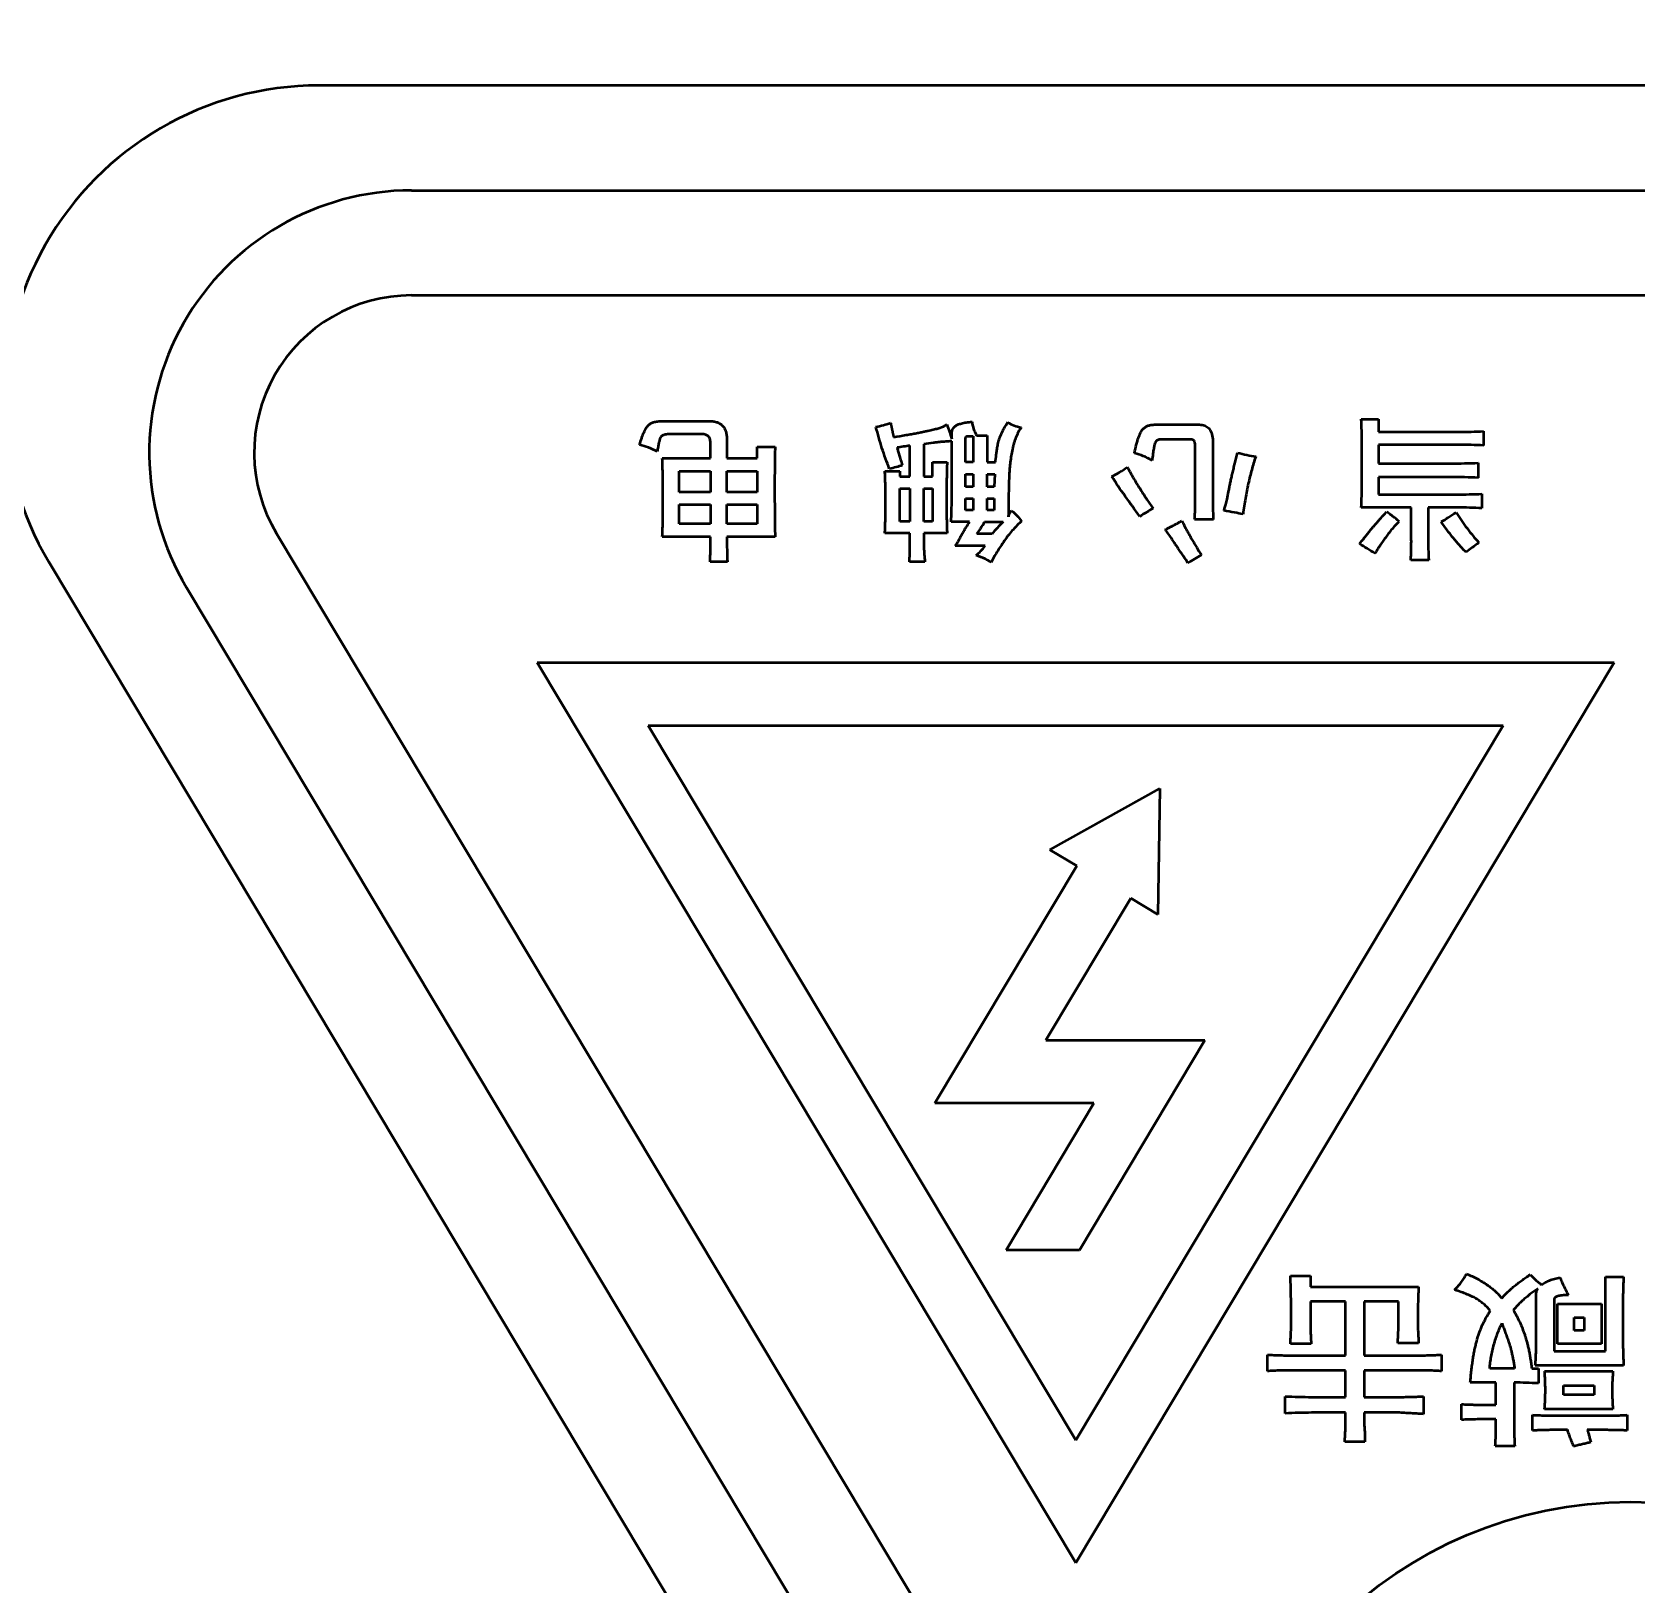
# Model space of a CAD drawing. Header units: millimetres. Extents: x 845401 to 948039, y 511594 to 550263.
# Drawn here: x 913266.32 to 913278.56, y 544575.78 to 544587.62 of the extents above; entities that cross this region are included whole.
import ezdxf

# ---------------------------------------------------------------- set-up
doc = ezdxf.new("R2010")
doc.units = ezdxf.units.MM
doc.layers.add('可见 (ISO)', color=7, linetype='Continuous', lineweight=50)

# ---------------------------------------------------------------- blocks, each defined once
blk = doc.blocks.new('A$C2A4E01FC')
at = {"layer": '可见 (ISO)', "color": 251}
for p, q in [((931.815, 562.351), (911.815, 562.351)), ((912.521, 561.551), (931.11, 561.551)), ((912.521, 560.751), (931.11, 560.751)), ((914.432, 559.792), (914.786, 559.792)), ((918.198, 559.765), (918.528, 559.765)), ((919.762, 559.806), (919.895, 559.806)), ((919.895, 559.806), (919.895, 559.71)), ((914.737, 559.693), (914.496, 559.693)), ((914.801, 559.51), (914.801, 559.622)), ((914.925, 559.658), (914.925, 559.51)), ((916.321, 559.369), (916.321, 559.606)), ((916.427, 559.617), (916.427, 559.369)), ((916.64, 559.657), (916.64, 559.685)), ((916.64, 559.194), (916.64, 559.638)), ((916.746, 559.478), (916.746, 559.663)), ((916.804, 559.676), (916.804, 559.478)), ((916.828, 559.683), (916.91, 559.683)), ((916.91, 559.683), (916.91, 559.478)), ((918.464, 559.652), (918.251, 559.652)), ((918.497, 559.217), (918.497, 559.608)), ((918.63, 559.655), (918.63, 559.221)), ((919.767, 559.294), (919.767, 559.644)), ((919.895, 559.71), (920.503, 559.71)), ((920.503, 559.611), (919.895, 559.611)), ((919.895, 559.611), (919.895, 559.469)), ((920.696, 559.715), (920.696, 559.606)), ((914.433, 559.51), (914.801, 559.51)), ((914.925, 559.51), (915.156, 559.51)), ((915.156, 559.51), (915.156, 559.596)), ((915.156, 559.596), (915.294, 559.596)), ((916.494, 559.369), (916.494, 559.478)), ((916.494, 559.478), (916.605, 559.478)), ((916.804, 559.478), (916.746, 559.478)), ((916.91, 559.478), (916.973, 559.478)), ((914.561, 559.411), (914.801, 559.411)), ((914.561, 559.251), (914.561, 559.411)), ((914.801, 559.411), (914.801, 559.251)), ((914.925, 559.411), (915.156, 559.411)), ((914.925, 559.251), (914.925, 559.411)), ((915.156, 559.411), (915.156, 559.251)), ((916.13, 559.41), (916.245, 559.41)), ((916.245, 559.41), (916.245, 559.369)), ((916.245, 559.369), (916.321, 559.369)), ((916.427, 559.369), (916.494, 559.369)), ((916.746, 559.388), (916.804, 559.388)), ((916.746, 559.291), (916.746, 559.388)), ((916.804, 559.388), (916.804, 559.291)), ((916.91, 559.388), (916.968, 559.388)), ((916.91, 559.291), (916.91, 559.388)), ((916.968, 559.388), (916.964, 559.291)), ((919.895, 559.469), (920.444, 559.469)), ((920.444, 559.365), (919.895, 559.365)), ((919.895, 559.365), (919.895, 559.232)), ((920.655, 559.473), (920.655, 559.36)), ((914.801, 559.251), (914.561, 559.251)), ((915.156, 559.251), (914.925, 559.251)), ((916.245, 559.279), (916.321, 559.279)), ((916.245, 559.027), (916.245, 559.279)), ((916.321, 559.279), (916.321, 559.027)), ((916.427, 559.279), (916.494, 559.279)), ((916.427, 559.027), (916.427, 559.279)), ((916.494, 559.279), (916.494, 559.027)), ((916.804, 559.291), (916.746, 559.291)), ((916.964, 559.291), (916.91, 559.291)), ((919.895, 559.232), (920.499, 559.232)), ((920.683, 559.237), (920.683, 559.128)), ((914.561, 559.156), (914.801, 559.156)), ((914.561, 559.009), (914.561, 559.156)), ((914.801, 559.156), (914.801, 559.009)), ((914.925, 559.156), (915.156, 559.156)), ((914.925, 559.009), (914.925, 559.156)), ((915.156, 559.156), (915.156, 559.009)), ((916.746, 559.201), (916.804, 559.201)), ((916.746, 559.114), (916.746, 559.201)), ((916.804, 559.114), (916.746, 559.114)), ((916.804, 559.201), (916.804, 559.114)), ((916.91, 559.201), (916.963, 559.201)), ((916.91, 559.114), (916.91, 559.201)), ((916.963, 559.114), (916.91, 559.114)), ((916.963, 559.201), (916.963, 559.114)), ((917.073, 559.189), (917.073, 559.063)), ((920.144, 559.133), (919.762, 559.133)), ((920.144, 558.898), (920.144, 559.133)), ((920.499, 559.133), (920.273, 559.133)), ((920.273, 559.133), (920.273, 558.898)), ((914.801, 559.009), (914.561, 559.009)), ((915.156, 559.009), (914.925, 559.009)), ((916.321, 559.027), (916.245, 559.027)), ((916.494, 559.027), (916.427, 559.027)), ((916.776, 559.024), (916.636, 559.024)), ((916.891, 559.024), (917.031, 559.024)), ((918.635, 559.042), (918.492, 559.042)), ((919.756, 545.119), (911.491, 558.935)), ((914.801, 558.91), (914.433, 558.91)), ((915.294, 558.91), (914.925, 558.91)), ((916.321, 558.937), (916.13, 558.937)), ((916.321, 558.885), (916.321, 558.937)), ((916.605, 558.937), (916.427, 558.937)), ((916.427, 558.937), (916.427, 558.885)), ((916.948, 558.932), (916.832, 558.932)), ((916.895, 558.842), (916.667, 558.842)), ((909.756, 558.719), (918.382, 544.297)), ((914.93, 558.719), (914.797, 558.719)), ((916.436, 558.719), (916.317, 558.719)), ((920.277, 558.732), (920.14, 558.732)), ((919.069, 544.708), (910.804, 558.524)), ((913.478, 557.951), (921.691, 557.951)), ((917.585, 551.086), (913.478, 557.951)), ((921.691, 557.951), (917.585, 551.086)), ((917.585, 552.021), (914.324, 557.471)), ((914.324, 557.471), (920.845, 557.471)), ((920.845, 557.471), (917.585, 552.021)), ((917.389, 556.524), (918.227, 556.991)), ((918.227, 556.991), (918.212, 556.031)), ((917.595, 556.401), (917.389, 556.524)), ((916.512, 554.591), (917.595, 556.401)), ((918.006, 556.154), (917.358, 555.071)), ((918.212, 556.031), (918.006, 556.154)), ((917.358, 555.071), (918.57, 555.071)), ((918.57, 555.071), (917.613, 553.471)), ((917.724, 554.591), (916.512, 554.591)), ((917.054, 553.471), (917.724, 554.591)), ((917.613, 553.471), (917.054, 553.471)), ((919.222, 553.274), (919.376, 553.274)), ((919.376, 553.274), (919.376, 553.192)), ((921.625, 552.7), (921.625, 553.268)), ((921.625, 553.268), (921.763, 553.268)), ((919.376, 553.192), (920.2, 553.192)), ((921.096, 552.769), (921.096, 553.129)), ((919.227, 552.867), (919.227, 553.097)), ((919.642, 553.078), (919.376, 553.078)), ((919.376, 553.078), (919.376, 552.867)), ((919.642, 552.668), (919.642, 553.078)), ((920.046, 553.078), (919.785, 553.078)), ((919.785, 553.078), (919.785, 552.668)), ((920.046, 552.873), (920.046, 553.078)), ((920.195, 553.042), (920.195, 552.873)), ((921.234, 553.097), (921.234, 552.7)), ((921.26, 553.061), (921.594, 553.061)), ((921.26, 552.756), (921.26, 553.061)), ((921.594, 553.061), (921.594, 552.756)), ((921.758, 553.086), (921.758, 552.775)), ((921.387, 552.958), (921.462, 552.958)), ((921.387, 552.859), (921.387, 552.958)), ((921.462, 552.958), (921.462, 552.859)), ((919.381, 552.756), (919.222, 552.756)), ((920.2, 552.761), (920.041, 552.761)), ((921.594, 552.756), (921.26, 552.756)), ((921.462, 552.859), (921.387, 552.859)), ((919.047, 552.548), (919.047, 552.673)), ((919.253, 552.668), (919.642, 552.668)), ((919.785, 552.668), (920.165, 552.668)), ((920.375, 552.673), (920.375, 552.548)), ((921.234, 552.7), (921.625, 552.7)), ((919.642, 552.554), (919.253, 552.554)), ((919.642, 552.351), (919.642, 552.554)), ((920.171, 552.554), (919.785, 552.554)), ((919.785, 552.554), (919.785, 552.351)), ((920.932, 552.569), (920.742, 552.569)), ((921.063, 552.569), (921.114, 552.569)), ((921.763, 552.592), (921.09, 552.592)), ((921.114, 552.569), (921.114, 552.456)), ((921.161, 552.548), (921.681, 552.548)), ((920.79, 552.461), (920.593, 552.461)), ((920.79, 552.291), (920.79, 552.461)), ((920.928, 552.461), (920.928, 552.125)), ((921.305, 552.439), (921.538, 552.439)), ((921.305, 552.367), (921.305, 552.439)), ((921.538, 552.439), (921.538, 552.367)), ((919.183, 552.226), (919.183, 552.356)), ((919.384, 552.351), (919.642, 552.351)), ((919.785, 552.351), (920.051, 552.351)), ((920.238, 552.356), (920.238, 552.221)), ((920.528, 552.177), (920.528, 552.296)), ((921.681, 552.259), (921.161, 552.259)), ((921.538, 552.367), (921.305, 552.367)), ((919.642, 552.232), (919.384, 552.232)), ((919.642, 552.136), (919.642, 552.232)), ((920.055, 552.232), (919.785, 552.232)), ((919.785, 552.232), (919.785, 552.137)), ((921.068, 552.095), (921.068, 552.214)), ((921.248, 552.209), (921.63, 552.209)), ((921.791, 552.214), (921.791, 552.095)), ((919.791, 552.008), (919.637, 552.008)), ((920.933, 551.975), (920.784, 551.975))]:
    blk.add_line(p, q, dxfattribs=at)
for centre, radius in [((922.3, 551.351), 19.758), ((921.815, 548.351), 3.2)]:
    blk.add_circle(centre, radius, dxfattribs=at)
for centre, radius, start, end in [((922.3, 551.351), 28, 43.8274, 316.1726), ((911.815, 559.951), 2.4, 90, 210.888), ((912.521, 559.551), 2, 90, 210.888), ((912.521, 559.551), 1.2, 90, 210.888), ((915.9, 560.537), 0.806, 281.6008, 289.8471), ((920.497, 563.98), 4.27, 270.0807, 272.6714), ((920.502, 555.541), 4.07, 87.265, 89.9829), ((920.45, 564.182), 4.713, 269.9269, 272.495), ((920.443, 554.481), 4.884, 87.5032, 89.9818), ((913.053, 559.203), 3.587, 357.1376, 359.8597), ((922.219, 559.224), 3.589, 180.047, 182.9131), ((919.357, 558.24), 1.049, 48.61, 55.1494), ((923.182, 558.894), 2.909, 179.9108, 183.1759), ((918.389, 556.503), 2.717, 57.0338, 59.9732)]:
    blk.add_arc(centre, radius, start, end, dxfattribs=at)
for points, knots in [([(914.26, 559.611), (914.265, 559.628), (914.272, 559.653), (914.284, 559.684), (914.292, 559.703), (914.3, 559.72), (914.307, 559.735), (914.316, 559.748), (914.324, 559.758), (914.332, 559.766), (914.343, 559.773), (914.354, 559.779), (914.367, 559.784), (914.381, 559.787), (914.403, 559.791), (914.42, 559.792), (914.432, 559.792)], [0, 0, 0, 0, 0.0000537116, 0.0000770763, 0.0000981406, 0.0001170739, 0.0001337856, 0.0001483756, 0.0001609264, 0.0001726849, 0.0001847575, 0.0001976316, 0.0002111889, 0.0002259021, 0.0002417342, 0.0002771096, 0.0002771096, 0.0002771096, 0.0002771096]), ([(914.786, 559.792), (914.797, 559.792), (914.812, 559.792), (914.832, 559.789), (914.845, 559.785), (914.857, 559.781), (914.869, 559.775), (914.879, 559.769), (914.888, 559.761), (914.897, 559.752), (914.904, 559.742), (914.91, 559.731), (914.915, 559.718), (914.919, 559.705), (914.923, 559.685), (914.925, 559.669), (914.925, 559.658)], [0, 0, 0, 0, 0.0000314386, 0.0000457774, 0.0000593554, 0.0000722026, 0.0000846443, 0.000096858, 0.0001087245, 0.0001208026, 0.0001331633, 0.000145845, 0.0001590003, 0.0001729289, 0.0001877579, 0.0002200341, 0.0002200341, 0.0002200341, 0.0002200341]), ([(916.164, 559.429), (916.144, 559.481), (916.106, 559.586), (916.076, 559.693), (916.062, 559.747)], [0, 0, 0, 0, 0.0001674687, 0.0003340893, 0.0003340893, 0.0003340893, 0.0003340893]), ([(916.197, 559.669), (916.229, 559.675), (916.274, 559.683), (916.332, 559.693), (916.369, 559.7), (916.403, 559.707), (916.432, 559.713), (916.457, 559.718), (916.485, 559.724), (916.516, 559.731), (916.557, 559.744), (916.585, 559.755), (916.602, 559.765)], [0, 0, 0, 0, 0.0000963741, 0.0001384742, 0.0001763936, 0.0002105019, 0.0002404632, 0.000266414, 0.0002882226, 0.0003261092, 0.0003600835, 0.0004178635, 0.0004178635, 0.0004178635, 0.0004178635]), ([(916.64, 559.685), (916.64, 559.699), (916.642, 559.714), (916.647, 559.727), (916.649, 559.732), (916.652, 559.737), (916.656, 559.742), (916.661, 559.75), (916.668, 559.756), (916.676, 559.76), (916.679, 559.762), (916.683, 559.764), (916.686, 559.765), (916.69, 559.767), (916.695, 559.769), (916.699, 559.77), (916.704, 559.772), (916.709, 559.773), (916.714, 559.774), (916.719, 559.776), (916.725, 559.777), (916.731, 559.778), (916.737, 559.78), (916.743, 559.781), (916.75, 559.782), (916.765, 559.784), (916.78, 559.786), (916.795, 559.787)], [0, 0, 0, 0, 0.0000415288, 0.0000415288, 0.0000415288, 0.0000594589, 0.0000594589, 0.0000594589, 0.0000865363, 0.0000865363, 0.0000865363, 0.0000979707, 0.0000979707, 0.0000979707, 0.0001112376, 0.0001112376, 0.0001112376, 0.0001264567, 0.0001264567, 0.0001264567, 0.000143781, 0.000143781, 0.000143781, 0.000163006, 0.000163006, 0.000163006, 0.0002082126, 0.0002082126, 0.0002082126, 0.0002082126]), ([(916.795, 559.787), (916.797, 559.769), (916.803, 559.741), (916.817, 559.706), (916.825, 559.69), (916.828, 559.683)], [0, 0, 0, 0, 0.0000557195, 0.0000866129, 0.0001103763, 0.0001103763, 0.0001103763, 0.0001103763]), ([(916.973, 559.478), (916.975, 559.497), (916.978, 559.528), (916.985, 559.571), (916.989, 559.601), (916.995, 559.628), (917, 559.648), (917.008, 559.669), (917.016, 559.691), (917.027, 559.713), (917.043, 559.744), (917.057, 559.767), (917.067, 559.783)], [0, 0, 0, 0, 0.0000573774, 0.0000918254, 0.0001300117, 0.0001504706, 0.0001716241, 0.000193888, 0.0002173311, 0.0002417015, 0.0002673674, 0.0003223125, 0.0003223125, 0.0003223125, 0.0003223125]), ([(917.067, 559.783), (917.082, 559.773), (917.115, 559.757), (917.151, 559.747), (917.169, 559.743)], [0, 0, 0, 0, 0.0000542303, 0.0001101348, 0.0001101348, 0.0001101348, 0.0001101348]), ([(917.169, 559.743), (917.161, 559.731), (917.15, 559.714), (917.138, 559.688), (917.129, 559.668), (917.121, 559.647), (917.114, 559.625), (917.108, 559.601), (917.101, 559.569), (917.093, 559.529), (917.086, 559.48), (917.081, 559.431), (917.075, 559.334), (917.074, 559.254), (917.073, 559.189)], [0, 0, 0, 0, 0.0000411486, 0.0000624466, 0.0000842322, 0.0001066472, 0.0001297516, 0.0001536001, 0.000178113, 0.0002277615, 0.0002769336, 0.0003256794, 0.0003740934, 0.0005658465, 0.0005658465, 0.0005658465, 0.0005658465]), ([(918.033, 559.547), (918.038, 559.57), (918.045, 559.603), (918.057, 559.645), (918.066, 559.67), (918.075, 559.692), (918.083, 559.71), (918.092, 559.724), (918.102, 559.735), (918.112, 559.743), (918.122, 559.75), (918.133, 559.755), (918.145, 559.76), (918.157, 559.763), (918.175, 559.765), (918.188, 559.765), (918.198, 559.765)], [0, 0, 0, 0, 0.0000713846, 0.0001018445, 0.0001286975, 0.0001521282, 0.0001721154, 0.0001888987, 0.0002029026, 0.00021536, 0.000227661, 0.0002399607, 0.0002522533, 0.000264844, 0.000277874, 0.0003054042, 0.0003054042, 0.0003054042, 0.0003054042]), ([(918.528, 559.765), (918.542, 559.765), (918.562, 559.762), (918.586, 559.75), (918.6, 559.738), (918.612, 559.722), (918.624, 559.695), (918.628, 559.672), (918.63, 559.655)], [0, 0, 0, 0, 0.0000414066, 0.000059972, 0.0000782611, 0.0000972923, 0.0001180783, 0.0001667353, 0.0001667353, 0.0001667353, 0.0001667353]), ([(919.767, 559.644), (919.767, 559.669), (919.766, 559.723), (919.764, 559.776), (919.762, 559.806)], [0, 0, 0, 0, 0.0000729856, 0.0001613101, 0.0001613101, 0.0001613101, 0.0001613101]), ([(914.395, 559.561), (914.373, 559.572), (914.329, 559.591), (914.283, 559.606), (914.26, 559.611)], [0, 0, 0, 0, 0.0000730814, 0.0001440627, 0.0001440627, 0.0001440627, 0.0001440627]), ([(914.496, 559.693), (914.486, 559.692), (914.472, 559.692), (914.455, 559.689), (914.444, 559.686), (914.435, 559.682), (914.428, 559.677), (914.422, 559.672), (914.418, 559.665), (914.415, 559.657), (914.412, 559.648), (914.409, 559.637), (914.406, 559.625), (914.403, 559.611), (914.399, 559.589), (914.396, 559.572), (914.395, 559.561)], [0, 0, 0, 0, 0.0000291436, 0.0000414198, 0.0000523538, 0.000061869, 0.0000704541, 0.0000781509, 0.0000856188, 0.0000938002, 0.0001033199, 0.000114418, 0.0001270003, 0.0001409102, 0.0001563536, 0.0001918641, 0.0001918641, 0.0001918641, 0.0001918641]), ([(914.801, 559.622), (914.801, 559.632), (914.8, 559.647), (914.793, 559.665), (914.786, 559.675), (914.776, 559.683), (914.76, 559.691), (914.746, 559.693), (914.737, 559.693)], [0, 0, 0, 0, 0.0000313081, 0.0000445029, 0.000056662, 0.0000684342, 0.0000808367, 0.0001093893, 0.0001093893, 0.0001093893, 0.0001093893]), ([(916.64, 559.638), (916.636, 559.638), (916.625, 559.638), (916.607, 559.637), (916.583, 559.635), (916.557, 559.633), (916.529, 559.63), (916.485, 559.624), (916.451, 559.62), (916.427, 559.617)], [0, 0, 0, 0, 0.0000120194, 0.0000324699, 0.0000556921, 0.0000817201, 0.0001105313, 0.0001421667, 0.0002138263, 0.0002138263, 0.0002138263, 0.0002138263]), ([(916.746, 559.663), (916.746, 559.666), (916.747, 559.67), (916.751, 559.674), (916.754, 559.676), (916.758, 559.677), (916.763, 559.677), (916.77, 559.677), (916.779, 559.677), (916.79, 559.677), (916.798, 559.676), (916.803, 559.676), (916.804, 559.676)], [0, 0, 0, 0, 0.00000883637, 0.00001285503, 0.00001732075, 0.00002049487, 0.00002567055, 0.00003255833, 0.00004133919, 0.00005201746, 0.00006459434, 0.00006666197, 0.00006666197, 0.00006666197, 0.00006666197]), ([(918.251, 559.652), (918.244, 559.652), (918.234, 559.653), (918.222, 559.651), (918.214, 559.649), (918.208, 559.646), (918.202, 559.642), (918.197, 559.637), (918.193, 559.63), (918.189, 559.622), (918.186, 559.612), (918.183, 559.598), (918.18, 559.582), (918.177, 559.564), (918.172, 559.534), (918.17, 559.509), (918.168, 559.492)], [0, 0, 0, 0, 0.0000198537, 0.0000284087, 0.0000363004, 0.0000435788, 0.000050493, 0.0000573237, 0.0000642793, 0.0000726237, 0.0000836117, 0.0000970506, 0.0001129354, 0.0001316554, 0.0001528873, 0.0002033569, 0.0002033569, 0.0002033569, 0.0002033569]), ([(918.497, 559.608), (918.497, 559.614), (918.496, 559.624), (918.493, 559.634), (918.489, 559.641), (918.484, 559.646), (918.476, 559.65), (918.469, 559.652), (918.464, 559.652)], [0, 0, 0, 0, 0.00001906344, 0.00002698558, 0.00003394147, 0.00004045312, 0.00004702913, 0.00006151927, 0.00006151927, 0.00006151927, 0.00006151927]), ([(914.437, 559.203), (914.438, 559.236), (914.437, 559.284), (914.437, 559.346), (914.436, 559.386), (914.436, 559.423), (914.434, 559.463), (914.434, 559.492), (914.433, 559.51)], [0, 0, 0, 0, 0.0000999357, 0.0001440662, 0.0001844211, 0.000220827, 0.0002532913, 0.000306727, 0.000306727, 0.000306727, 0.000306727]), ([(915.294, 559.596), (915.294, 559.59), (915.293, 559.581), (915.292, 559.567), (915.292, 559.554), (915.292, 559.539), (915.291, 559.523), (915.291, 559.505), (915.291, 559.485), (915.29, 559.464), (915.29, 559.442), (915.29, 559.417), (915.29, 559.391), (915.289, 559.364), (915.289, 559.323), (915.289, 559.292), (915.289, 559.271)], [0, 0, 0, 0, 0.0000178854, 0.0000292284, 0.0000421152, 0.0000568842, 0.0000730264, 0.0000908851, 0.0001104603, 0.0001315806, 0.0001542438, 0.0001786239, 0.0002047208, 0.0002323629, 0.0002615501, 0.0003250741, 0.0003250741, 0.0003250741, 0.0003250741]), ([(916.223, 559.59), (916.225, 559.581), (916.229, 559.568), (916.235, 559.549), (916.239, 559.533), (916.245, 559.516), (916.252, 559.49), (916.259, 559.47), (916.263, 559.456)], [0, 0, 0, 0, 0.0000267933, 0.0000422199, 0.0000588965, 0.0000770882, 0.0000966429, 0.0001398689, 0.0001398689, 0.0001398689, 0.0001398689]), ([(916.605, 559.478), (916.604, 559.459), (916.603, 559.429), (916.602, 559.388), (916.601, 559.354), (916.601, 559.318), (916.6, 559.266), (916.6, 559.226), (916.6, 559.198)], [0, 0, 0, 0, 0.000057556, 0.0000893277, 0.000123331, 0.0001592197, 0.0001973384, 0.0002795835, 0.0002795835, 0.0002795835, 0.0002795835]), ([(918.168, 559.492), (918.146, 559.505), (918.103, 559.527), (918.056, 559.542), (918.033, 559.547)], [0, 0, 0, 0, 0.0000751912, 0.0001466404, 0.0001466404, 0.0001466404, 0.0001466404]), ([(918.715, 559.11), (918.718, 559.117), (918.722, 559.13), (918.728, 559.149), (918.732, 559.167), (918.737, 559.187), (918.742, 559.21), (918.747, 559.236), (918.753, 559.264), (918.759, 559.295), (918.766, 559.327), (918.773, 559.36), (918.781, 559.395), (918.79, 559.432), (918.803, 559.484), (918.813, 559.524), (918.82, 559.551)], [0, 0, 0, 0, 0.0000239349, 0.0000397956, 0.0000583544, 0.0000793287, 0.0001030556, 0.0001293701, 0.0001582396, 0.0001892291, 0.0002218349, 0.0002562623, 0.0002921793, 0.000329884, 0.0003692497, 0.0004529733, 0.0004529733, 0.0004529733, 0.0004529733]), ([(918.82, 559.551), (918.844, 559.545), (918.889, 559.534), (918.935, 559.525), (918.958, 559.521)], [0, 0, 0, 0, 0.0000734805, 0.0001410058, 0.0001410058, 0.0001410058, 0.0001410058]), ([(918.958, 559.521), (918.947, 559.488), (918.931, 559.438), (918.914, 559.369), (918.901, 559.315), (918.889, 559.259), (918.875, 559.182), (918.866, 559.123), (918.861, 559.083)], [0, 0, 0, 0, 0.0001044862, 0.0001585647, 0.000214065, 0.0002708887, 0.0003290279, 0.0004495883, 0.0004495883, 0.0004495883, 0.0004495883]), ([(916.135, 559.176), (916.135, 559.201), (916.135, 559.236), (916.134, 559.282), (916.134, 559.313), (916.133, 559.341), (916.132, 559.373), (916.131, 559.395), (916.13, 559.41)], [0, 0, 0, 0, 0.0000741804, 0.0001074939, 0.0001378909, 0.000165888, 0.0001911387, 0.0002339443, 0.0002339443, 0.0002339443, 0.0002339443]), ([(916.263, 559.456), (916.248, 559.45), (916.215, 559.439), (916.181, 559.432), (916.164, 559.429)], [0, 0, 0, 0, 0.0000497926, 0.0001035725, 0.0001035725, 0.0001035725, 0.0001035725]), ([(917.86, 559.37), (917.88, 559.38), (917.92, 559.401), (917.959, 559.428), (917.978, 559.442)], [0, 0, 0, 0, 0.0000657038, 0.0001385347, 0.0001385347, 0.0001385347, 0.0001385347]), ([(918.074, 559.065), (918.036, 559.116), (917.963, 559.217), (917.893, 559.32), (917.86, 559.37)], [0, 0, 0, 0, 0.0001925462, 0.0003732832, 0.0003732832, 0.0003732832, 0.0003732832]), ([(917.978, 559.442), (917.995, 559.412), (918.02, 559.367), (918.054, 559.31), (918.079, 559.27), (918.103, 559.232), (918.135, 559.184), (918.159, 559.149), (918.175, 559.127)], [0, 0, 0, 0, 0.00010335, 0.000152405, 0.0001995786, 0.000245114, 0.0002888765, 0.0003711355, 0.0003711355, 0.0003711355, 0.0003711355]), ([(915.289, 559.271), (915.289, 559.23), (915.29, 559.172), (915.29, 559.097), (915.29, 559.049), (915.291, 559.006), (915.292, 558.961), (915.293, 558.929), (915.294, 558.91)], [0, 0, 0, 0, 0.0001229468, 0.0001763503, 0.0002242607, 0.0002666791, 0.0003036036, 0.0003613359, 0.0003613359, 0.0003613359, 0.0003613359]), ([(919.762, 559.133), (919.764, 559.162), (919.766, 559.216), (919.767, 559.27), (919.767, 559.294)], [0, 0, 0, 0, 0.0000881536, 0.0001613115, 0.0001613115, 0.0001613115, 0.0001613115]), ([(920.499, 559.232), (920.527, 559.233), (920.589, 559.233), (920.65, 559.236), (920.683, 559.237)], [0, 0, 0, 0, 0.0000863766, 0.0001839683, 0.0001839683, 0.0001839683, 0.0001839683]), ([(914.433, 558.91), (914.434, 558.925), (914.435, 558.951), (914.436, 558.987), (914.436, 559.022), (914.437, 559.061), (914.437, 559.122), (914.438, 559.17), (914.437, 559.203)], [0, 0, 0, 0, 0.0000460544, 0.0000759416, 0.0001102845, 0.0001492626, 0.0001927028, 0.0002931456, 0.0002931456, 0.0002931456, 0.0002931456]), ([(916.13, 558.937), (916.131, 558.952), (916.132, 558.974), (916.133, 559.007), (916.134, 559.035), (916.134, 559.066), (916.135, 559.113), (916.135, 559.15), (916.135, 559.176)], [0, 0, 0, 0, 0.0000428034, 0.0000683961, 0.0000967351, 0.000127989, 0.0001619875, 0.0002385678, 0.0002385678, 0.0002385678, 0.0002385678]), ([(916.6, 559.198), (916.6, 559.171), (916.6, 559.131), (916.601, 559.08), (916.601, 559.046), (916.602, 559.015), (916.603, 558.979), (916.604, 558.953), (916.605, 558.937)], [0, 0, 0, 0, 0.0000825927, 0.0001195114, 0.0001535134, 0.0001847717, 0.0002131117, 0.0002612341, 0.0002612341, 0.0002612341, 0.0002612341]), ([(917.073, 559.063), (917.074, 559.071), (917.079, 559.089), (917.092, 559.103), (917.099, 559.109)], [0, 0, 0, 0, 0.00002397968, 0.00005482141, 0.00005482141, 0.00005482141, 0.00005482141]), ([(917.099, 559.109), (917.112, 559.097), (917.137, 559.071), (917.161, 559.044), (917.173, 559.029)], [0, 0, 0, 0, 0.0000522239, 0.0001090078, 0.0001090078, 0.0001090078, 0.0001090078]), ([(918.175, 559.127), (918.159, 559.117), (918.126, 559.096), (918.092, 559.076), (918.074, 559.065)], [0, 0, 0, 0, 0.0000566973, 0.0001183653, 0.0001183653, 0.0001183653, 0.0001183653]), ([(918.492, 559.042), (918.493, 559.053), (918.494, 559.071), (918.495, 559.096), (918.496, 559.117), (918.496, 559.139), (918.497, 559.173), (918.497, 559.199), (918.497, 559.217)], [0, 0, 0, 0, 0.0000340485, 0.0000534687, 0.0000744214, 0.0000970906, 0.0001214733, 0.0001748718, 0.0001748718, 0.0001748718, 0.0001748718]), ([(918.861, 559.083), (918.839, 559.086), (918.791, 559.096), (918.742, 559.105), (918.715, 559.11)], [0, 0, 0, 0, 0.0000647347, 0.0001477466, 0.0001477466, 0.0001477466, 0.0001477466]), ([(920.683, 559.128), (920.651, 559.13), (920.59, 559.132), (920.528, 559.133), (920.499, 559.133)], [0, 0, 0, 0, 0.0000951836, 0.0001839665, 0.0001839665, 0.0001839665, 0.0001839665]), ([(916.667, 558.842), (916.676, 558.855), (916.69, 558.877), (916.707, 558.908), (916.722, 558.934), (916.736, 558.96), (916.754, 558.99), (916.767, 559.011), (916.776, 559.024)], [0, 0, 0, 0, 0.0000487293, 0.00007679, 0.0001073667, 0.0001376431, 0.0001653446, 0.0002122978, 0.0002122978, 0.0002122978, 0.0002122978]), ([(916.832, 558.932), (916.842, 558.945), (916.863, 558.975), (916.881, 559.006), (916.891, 559.024)], [0, 0, 0, 0, 0.0000485855, 0.0001091214, 0.0001091214, 0.0001091214, 0.0001091214]), ([(917.173, 559.029), (917.15, 559.009), (917.116, 558.975), (917.073, 558.924), (917.041, 558.881), (917.012, 558.837), (916.976, 558.782), (916.954, 558.741), (916.94, 558.714)], [0, 0, 0, 0, 0.0000931622, 0.0001442242, 0.0001986774, 0.0002530119, 0.0003034566, 0.0003931544, 0.0003931544, 0.0003931544, 0.0003931544]), ([(917.031, 559.024), (917.016, 559.008), (916.986, 558.979), (916.96, 558.947), (916.948, 558.932)], [0, 0, 0, 0, 0.0000657053, 0.0001239839, 0.0001239839, 0.0001239839, 0.0001239839]), ([(918.394, 559.032), (918.407, 559.007), (918.426, 558.971), (918.452, 558.923), (918.471, 558.89), (918.489, 558.858), (918.513, 558.819), (918.531, 558.79), (918.544, 558.772)], [0, 0, 0, 0, 0.0000839561, 0.0001235362, 0.000161833, 0.0001986189, 0.0002339002, 0.0003001635, 0.0003001635, 0.0003001635, 0.0003001635]), ([(919.749, 558.855), (919.761, 558.871), (919.78, 558.894), (919.805, 558.926), (919.822, 558.947), (919.837, 558.965), (919.849, 558.98), (919.864, 558.997), (919.879, 559.015), (919.896, 559.034), (919.922, 559.063), (919.942, 559.085), (919.956, 559.1)], [0, 0, 0, 0, 0.0000582412, 0.0000896409, 0.0001223812, 0.0001400791, 0.0001599521, 0.0001816293, 0.0002054857, 0.0002312801, 0.0002591271, 0.0003208707, 0.0003208707, 0.0003208707, 0.0003208707]), ([(920.05, 559.026), (920.034, 559.01), (920.01, 558.984), (919.98, 558.948), (919.957, 558.918), (919.935, 558.887), (919.904, 558.842), (919.882, 558.807), (919.867, 558.783)], [0, 0, 0, 0, 0.0000686498, 0.0001048663, 0.0001422889, 0.0001810163, 0.0002210067, 0.0003051561, 0.0003051561, 0.0003051561, 0.0003051561]), ([(920.372, 559.023), (920.39, 559.034), (920.428, 559.058), (920.466, 559.083), (920.486, 559.096)], [0, 0, 0, 0, 0.0000641236, 0.0001352808, 0.0001352808, 0.0001352808, 0.0001352808]), ([(920.562, 558.792), (920.543, 558.811), (920.516, 558.841), (920.481, 558.881), (920.457, 558.91), (920.434, 558.939), (920.405, 558.976), (920.385, 559.004), (920.372, 559.023)], [0, 0, 0, 0, 0.0000813143, 0.000120375, 0.0001584117, 0.0001951795, 0.0002310395, 0.0002997125, 0.0002997125, 0.0002997125, 0.0002997125]), ([(920.486, 559.096), (920.512, 559.054), (920.567, 558.975), (920.628, 558.9), (920.66, 558.865)], [0, 0, 0, 0, 0.0001475606, 0.0002896462, 0.0002896462, 0.0002896462, 0.0002896462]), ([(914.797, 558.719), (914.798, 558.731), (914.798, 558.75), (914.8, 558.777), (914.8, 558.8), (914.801, 558.825), (914.801, 558.862), (914.802, 558.89), (914.801, 558.91)], [0, 0, 0, 0, 0.0000364467, 0.0000575812, 0.0000805925, 0.0001053202, 0.000132105, 0.000191166, 0.000191166, 0.000191166, 0.000191166]), ([(914.925, 558.91), (914.925, 558.876), (914.926, 558.812), (914.928, 558.748), (914.93, 558.719)], [0, 0, 0, 0, 0.0001033783, 0.0001911937, 0.0001911937, 0.0001911937, 0.0001911937]), ([(916.317, 558.719), (916.318, 558.729), (916.319, 558.746), (916.32, 558.768), (916.32, 558.788), (916.321, 558.81), (916.321, 558.842), (916.322, 558.867), (916.321, 558.885)], [0, 0, 0, 0, 0.0000309625, 0.0000490101, 0.0000689325, 0.0000903995, 0.0001137515, 0.000165775, 0.000165775, 0.000165775, 0.000165775]), ([(916.427, 558.885), (916.427, 558.868), (916.427, 558.844), (916.428, 558.813), (916.429, 558.792), (916.431, 558.772), (916.433, 558.748), (916.435, 558.73), (916.436, 558.719)], [0, 0, 0, 0, 0.0000492786, 0.0000719523, 0.000093267, 0.0001134018, 0.0001321799, 0.000166064, 0.000166064, 0.000166064, 0.000166064]), ([(918.441, 558.71), (918.43, 558.727), (918.412, 558.754), (918.387, 558.792), (918.366, 558.822), (918.344, 558.855), (918.312, 558.903), (918.287, 558.94), (918.269, 558.965)], [0, 0, 0, 0, 0.0000623917, 0.000097206, 0.000134307, 0.0001740268, 0.0002160351, 0.0003072946, 0.0003072946, 0.0003072946, 0.0003072946]), ([(920.14, 558.732), (920.141, 558.744), (920.142, 558.761), (920.143, 558.785), (920.143, 558.805), (920.144, 558.826), (920.144, 558.858), (920.145, 558.882), (920.144, 558.898)], [0, 0, 0, 0, 0.0000335342, 0.0000522683, 0.0000721913, 0.0000936589, 0.0001163249, 0.0001657747, 0.0001657747, 0.0001657747, 0.0001657747]), ([(920.66, 558.865), (920.642, 558.852), (920.61, 558.828), (920.577, 558.804), (920.562, 558.792)], [0, 0, 0, 0, 0.0000633996, 0.0001218504, 0.0001218504, 0.0001218504, 0.0001218504]), ([(916.827, 558.768), (916.839, 558.779), (916.851, 558.79), (916.874, 558.815), (916.885, 558.828), (916.895, 558.842)], [0, 0, 0, 0, 0.00500677, 0.00500677, 0.01007966, 0.01007966, 0.01007966, 0.01007966]), ([(916.94, 558.714), (916.926, 558.725), (916.889, 558.745), (916.85, 558.76), (916.827, 558.768)], [0, 0, 0, 0, 0.0000530615, 0.0001255769, 0.0001255769, 0.0001255769, 0.0001255769]), ([(918.544, 558.772), (918.527, 558.762), (918.493, 558.741), (918.459, 558.721), (918.441, 558.71)], [0, 0, 0, 0, 0.0000570447, 0.0001198876, 0.0001198876, 0.0001198876, 0.0001198876]), ([(919.227, 553.097), (919.227, 553.126), (919.226, 553.185), (919.223, 553.244), (919.222, 553.274)], [0, 0, 0, 0, 0.0000879939, 0.0001770924, 0.0001770924, 0.0001770924, 0.0001770924]), ([(920.473, 553.168), (920.482, 553.177), (920.499, 553.193), (920.523, 553.223), (920.546, 553.255), (920.559, 553.278), (920.566, 553.29)], [0, 0, 0, 0, 0.0000354216, 0.0000727702, 0.0001121196, 0.0001537308, 0.0001537308, 0.0001537308, 0.0001537308]), ([(920.566, 553.29), (920.58, 553.284), (920.609, 553.272), (920.649, 553.252), (920.686, 553.23), (920.721, 553.208), (920.753, 553.184), (920.783, 553.159), (920.81, 553.133), (920.826, 553.114), (920.834, 553.104)], [0, 0, 0, 0, 0.0000467652, 0.0000914556, 0.0001345569, 0.000175907, 0.0002160445, 0.0002545614, 0.0002922208, 0.0003287797, 0.0003287797, 0.0003287797, 0.0003287797]), ([(920.834, 553.104), (920.841, 553.112), (920.855, 553.128), (920.878, 553.15), (920.903, 553.173), (920.929, 553.196), (920.957, 553.218), (920.987, 553.24), (921.018, 553.263), (921.04, 553.277), (921.052, 553.285)], [0, 0, 0, 0, 0.0000310585, 0.000063109, 0.0000964965, 0.0001311345, 0.0001671725, 0.0002042576, 0.0002428423, 0.0002829561, 0.0002829561, 0.0002829561, 0.0002829561]), ([(921.052, 553.285), (921.058, 553.278), (921.064, 553.271), (921.071, 553.264), (921.078, 553.257), (921.086, 553.25), (921.093, 553.243), (921.102, 553.236), (921.11, 553.229), (921.119, 553.222), (921.125, 553.217), (921.131, 553.212), (921.137, 553.207)], [0, 0, 0, 0, 0.0000285649, 0.0000285649, 0.0000285649, 0.0000591682, 0.0000591682, 0.0000591682, 0.0000919283, 0.0000919283, 0.0000919283, 0.0001154165, 0.0001154165, 0.0001154165, 0.0001154165]), ([(921.137, 553.207), (921.146, 553.215), (921.156, 553.221), (921.167, 553.226), (921.177, 553.232), (921.188, 553.236), (921.198, 553.24), (921.21, 553.245), (921.223, 553.249), (921.235, 553.252), (921.249, 553.256), (921.264, 553.26), (921.278, 553.263)], [0, 0, 0, 0, 0.0000352019, 0.0000352019, 0.0000352019, 0.0000693498, 0.0000693498, 0.0000693498, 0.000108195, 0.000108195, 0.000108195, 0.0001518657, 0.0001518657, 0.0001518657, 0.0001518657]), ([(921.278, 553.263), (921.282, 553.252), (921.291, 553.229), (921.307, 553.195), (921.324, 553.161), (921.336, 553.139), (921.343, 553.127)], [0, 0, 0, 0, 0.0000359717, 0.000073135, 0.0001111976, 0.0001504894, 0.0001504894, 0.0001504894, 0.0001504894]), ([(921.763, 553.268), (921.762, 553.251), (921.761, 553.217), (921.759, 553.169), (921.758, 553.126), (921.758, 553.098), (921.758, 553.086)], [0, 0, 0, 0, 0.0000532109, 0.0001014638, 0.0001445376, 0.0001826603, 0.0001826603, 0.0001826603, 0.0001826603]), ([(920.2, 553.192), (920.199, 553.166), (920.196, 553.116), (920.195, 553.066), (920.195, 553.042)], [0, 0, 0, 0, 0.0000769726, 0.0001499338, 0.0001499338, 0.0001499338, 0.0001499338]), ([(920.746, 553.009), (920.74, 553.017), (920.726, 553.034), (920.701, 553.056), (920.675, 553.077), (920.645, 553.098), (920.61, 553.117), (920.57, 553.135), (920.524, 553.152), (920.491, 553.163), (920.473, 553.168)], [0, 0, 0, 0, 0.0000313877, 0.00006389, 0.0000975969, 0.00013288, 0.0001714548, 0.0002150375, 0.0002639586, 0.0003180704, 0.0003180704, 0.0003180704, 0.0003180704]), ([(921.109, 553.176), (921.099, 553.17), (921.089, 553.163), (921.079, 553.156), (921.069, 553.149), (921.059, 553.141), (921.049, 553.134), (921.039, 553.126), (921.029, 553.118), (921.02, 553.11), (921.01, 553.103), (921.001, 553.095), (920.993, 553.087), (920.984, 553.079), (920.975, 553.071), (920.967, 553.063), (920.959, 553.055), (920.952, 553.047), (920.944, 553.038), (920.937, 553.03), (920.929, 553.022), (920.922, 553.014)], [0, 0, 0, 0, 0.0000358777, 0.0000358777, 0.0000358777, 0.0000740477, 0.0000740477, 0.0000740477, 0.0001112877, 0.0001112877, 0.0001112877, 0.0001470778, 0.0001470778, 0.0001470778, 0.0001819226, 0.0001819226, 0.0001819226, 0.0002157437, 0.0002157437, 0.0002157437, 0.0002486061, 0.0002486061, 0.0002486061, 0.0002486061]), ([(921.096, 553.129), (921.096, 553.137), (921.097, 553.153), (921.104, 553.168), (921.108, 553.176), (921.109, 553.176)], [0, 0, 0, 0, 0.00002339057, 0.00004617192, 0.00004964527, 0.00004964527, 0.00004964527, 0.00004964527]), ([(921.343, 553.127), (921.334, 553.127), (921.318, 553.127), (921.296, 553.126), (921.277, 553.123), (921.262, 553.12), (921.25, 553.116), (921.241, 553.111), (921.235, 553.104), (921.234, 553.099), (921.234, 553.097)], [0, 0, 0, 0, 0.0000255685, 0.0000478816, 0.0000668055, 0.0000826163, 0.0000951402, 0.0001052173, 0.0001132685, 0.0001206706, 0.0001206706, 0.0001206706, 0.0001206706]), ([(920.593, 552.461), (920.595, 552.477), (920.598, 552.508), (920.603, 552.553), (920.608, 552.596), (920.614, 552.636), (920.62, 552.675), (920.627, 552.711), (920.635, 552.745), (920.645, 552.788), (920.661, 552.839), (920.685, 552.898), (920.713, 552.955), (920.735, 552.991), (920.746, 553.009)], [0, 0, 0, 0, 0.0000475247, 0.0000930552, 0.0001363759, 0.0001777321, 0.0002169057, 0.0002539512, 0.0002890549, 0.0003220864, 0.0003858871, 0.0004493237, 0.0005130035, 0.0005773319, 0.0005773319, 0.0005773319, 0.0005773319]), ([(920.922, 553.014), (920.931, 552.998), (920.948, 552.968), (920.971, 552.921), (920.991, 552.873), (921.007, 552.833), (921.017, 552.799), (921.025, 552.772), (921.032, 552.743), (921.04, 552.712), (921.046, 552.679), (921.052, 552.644), (921.058, 552.608), (921.061, 552.582), (921.063, 552.569)], [0, 0, 0, 0, 0.0000527255, 0.0001047619, 0.0001565173, 0.0002077356, 0.000234112, 0.0002623992, 0.000292317, 0.0003239907, 0.0003575528, 0.0003928997, 0.0004302101, 0.0004692941, 0.0004692941, 0.0004692941, 0.0004692941]), ([(919.222, 552.756), (919.222, 552.763), (919.223, 552.776), (919.224, 552.794), (919.225, 552.811), (919.226, 552.825), (919.226, 552.839), (919.227, 552.85), (919.227, 552.859), (919.227, 552.865), (919.227, 552.867)], [0, 0, 0, 0, 0.0000204369, 0.0000388174, 0.0000555281, 0.0000703869, 0.0000833831, 0.0000947236, 0.0001039984, 0.0001116224, 0.0001116224, 0.0001116224, 0.0001116224]), ([(919.376, 552.867), (919.376, 552.861), (919.376, 552.846), (919.377, 552.822), (919.379, 552.791), (919.38, 552.768), (919.381, 552.756)], [0, 0, 0, 0, 0.0000187537, 0.0000437053, 0.0000746545, 0.0001116176, 0.0001116176, 0.0001116176, 0.0001116176]), ([(920.041, 552.761), (920.041, 552.769), (920.042, 552.782), (920.043, 552.801), (920.044, 552.819), (920.045, 552.834), (920.045, 552.847), (920.046, 552.857), (920.046, 552.866), (920.046, 552.871), (920.046, 552.873)], [0, 0, 0, 0, 0.0000214656, 0.0000408744, 0.0000579969, 0.0000730617, 0.000086058, 0.0000967809, 0.0001052317, 0.0001116195, 0.0001116195, 0.0001116195, 0.0001116195]), ([(920.195, 552.873), (920.195, 552.871), (920.195, 552.866), (920.195, 552.857), (920.196, 552.847), (920.196, 552.834), (920.197, 552.819), (920.198, 552.802), (920.199, 552.782), (920.2, 552.769), (920.2, 552.761)], [0, 0, 0, 0, 0.0000063866, 0.0000148434, 0.0000253584, 0.0000383523, 0.0000534142, 0.0000705336, 0.0000899388, 0.0001116061, 0.0001116061, 0.0001116061, 0.0001116061]), ([(920.742, 552.569), (920.743, 552.584), (920.746, 552.614), (920.753, 552.659), (920.762, 552.705), (920.774, 552.751), (920.788, 552.796), (920.802, 552.838), (920.818, 552.878), (920.83, 552.902), (920.836, 552.914)], [0, 0, 0, 0, 0.0000443516, 0.0000898609, 0.0001366079, 0.000184604, 0.0002318608, 0.0002765079, 0.000318825, 0.0003584501, 0.0003584501, 0.0003584501, 0.0003584501]), ([(920.836, 552.914), (920.839, 552.904), (920.846, 552.884), (920.858, 552.852), (920.87, 552.818), (920.881, 552.788), (920.89, 552.762), (920.897, 552.741), (920.903, 552.717), (920.909, 552.691), (920.915, 552.664), (920.921, 552.634), (920.927, 552.602), (920.93, 552.581), (920.932, 552.569)], [0, 0, 0, 0, 0.0000316954, 0.0000658043, 0.0001018142, 0.0001402378, 0.0001609756, 0.0001836104, 0.0002079715, 0.0002344792, 0.0002627505, 0.0002930403, 0.0003250773, 0.0003593503, 0.0003593503, 0.0003593503, 0.0003593503]), ([(921.09, 552.592), (921.091, 552.606), (921.093, 552.633), (921.095, 552.677), (921.096, 552.722), (921.096, 552.753), (921.096, 552.769)], [0, 0, 0, 0, 0.0000406625, 0.0000837535, 0.0001292971, 0.000177097, 0.000177097, 0.000177097, 0.000177097]), ([(921.758, 552.775), (921.758, 552.762), (921.758, 552.735), (921.759, 552.692), (921.761, 552.644), (921.762, 552.61), (921.763, 552.592)], [0, 0, 0, 0, 0.0000377089, 0.0000807806, 0.0001290313, 0.0001826515, 0.0001826515, 0.0001826515, 0.0001826515]), ([(919.047, 552.673), (919.063, 552.672), (919.097, 552.671), (919.148, 552.669), (919.2, 552.668), (919.235, 552.668), (919.253, 552.668)], [0, 0, 0, 0, 0.0000495055, 0.0001002293, 0.0001527802, 0.0002065626, 0.0002065626, 0.0002065626, 0.0002065626]), ([(920.165, 552.668), (920.184, 552.668), (920.222, 552.668), (920.276, 552.669), (920.327, 552.671), (920.359, 552.672), (920.375, 552.673)], [0, 0, 0, 0, 0.0000574913, 0.0001116905, 0.0001624144, 0.0002098617, 0.0002098617, 0.0002098617, 0.0002098617]), ([(919.253, 552.554), (919.235, 552.554), (919.2, 552.554), (919.147, 552.553), (919.096, 552.551), (919.063, 552.549), (919.047, 552.548)], [0, 0, 0, 0, 0.0000543991, 0.0001069523, 0.0001576677, 0.0002065645, 0.0002065645, 0.0002065645, 0.0002065645]), ([(920.375, 552.548), (920.36, 552.549), (920.328, 552.551), (920.278, 552.553), (920.225, 552.554), (920.189, 552.554), (920.171, 552.554)], [0, 0, 0, 0, 0.0000464238, 0.0000961057, 0.0001486548, 0.000204492, 0.000204492, 0.000204492, 0.000204492]), ([(921.167, 552.403), (921.167, 552.414), (921.166, 552.437), (921.165, 552.472), (921.164, 552.509), (921.162, 552.535), (921.161, 552.548)], [0, 0, 0, 0, 0.0000331774, 0.0000684278, 0.0001053485, 0.0001443587, 0.0001443587, 0.0001443587, 0.0001443587]), ([(921.681, 552.548), (921.681, 552.533), (921.679, 552.506), (921.677, 552.466), (921.676, 552.431), (921.676, 552.408), (921.676, 552.398)], [0, 0, 0, 0, 0.0000431374, 0.0000823235, 0.0001179867, 0.0001499287, 0.0001499287, 0.0001499287, 0.0001499287]), ([(921.114, 552.456), (921.082, 552.457), (921.02, 552.46), (920.958, 552.461), (920.928, 552.461)], [0, 0, 0, 0, 0.0000940418, 0.0001857469, 0.0001857469, 0.0001857469, 0.0001857469]), ([(921.161, 552.259), (921.163, 552.283), (921.166, 552.331), (921.166, 552.38), (921.167, 552.403)], [0, 0, 0, 0, 0.0000730512, 0.0001443634, 0.0001443634, 0.0001443634, 0.0001443634]), ([(921.676, 552.398), (921.676, 552.375), (921.677, 552.329), (921.68, 552.283), (921.681, 552.259)], [0, 0, 0, 0, 0.0000667798, 0.0001388136, 0.0001388136, 0.0001388136, 0.0001388136]), ([(919.183, 552.356), (919.217, 552.355), (919.284, 552.351), (919.351, 552.351), (919.384, 552.351)], [0, 0, 0, 0, 0.0001016689, 0.0002012013, 0.0002012013, 0.0002012013, 0.0002012013]), ([(920.051, 552.351), (920.067, 552.351), (920.1, 552.351), (920.148, 552.352), (920.194, 552.354), (920.224, 552.356), (920.238, 552.356)], [0, 0, 0, 0, 0.0000500734, 0.0000980917, 0.0001440797, 0.0001880283, 0.0001880283, 0.0001880283, 0.0001880283]), ([(920.528, 552.296), (920.536, 552.296), (920.552, 552.295), (920.578, 552.294), (920.607, 552.293), (920.639, 552.292), (920.673, 552.292), (920.709, 552.291), (920.749, 552.291), (920.776, 552.291), (920.79, 552.291)], [0, 0, 0, 0, 0.0000235199, 0.0000497149, 0.000078365, 0.0001098983, 0.0001438989, 0.0001807806, 0.0002201344, 0.0002621646, 0.0002621646, 0.0002621646, 0.0002621646]), ([(919.384, 552.232), (919.351, 552.231), (919.284, 552.231), (919.217, 552.228), (919.183, 552.226)], [0, 0, 0, 0, 0.000100359, 0.0002011958, 0.0002011958, 0.0002011958, 0.0002011958]), ([(919.637, 552.008), (919.637, 552.02), (919.639, 552.043), (919.641, 552.076), (919.642, 552.106), (919.642, 552.126), (919.642, 552.136)], [0, 0, 0, 0, 0.00003572, 0.0000687305, 0.0000996563, 0.0001278893, 0.0001278893, 0.0001278893, 0.0001278893]), ([(919.785, 552.137), (919.786, 552.128), (919.788, 552.109), (919.789, 552.079), (919.79, 552.045), (919.791, 552.021), (919.791, 552.008)], [0, 0, 0, 0, 0.0000264688, 0.0000567998, 0.000091016, 0.0001293395, 0.0001293395, 0.0001293395, 0.0001293395]), ([(920.238, 552.221), (920.225, 552.222), (920.196, 552.224), (920.152, 552.226), (920.104, 552.229), (920.071, 552.231), (920.055, 552.232)], [0, 0, 0, 0, 0.0000415161, 0.0000861032, 0.00013357, 0.000184123, 0.000184123, 0.000184123, 0.000184123]), ([(920.79, 552.183), (920.765, 552.183), (920.717, 552.182), (920.649, 552.181), (920.586, 552.18), (920.547, 552.178), (920.528, 552.177)], [0, 0, 0, 0, 0.0000748005, 0.0001436318, 0.0002058833, 0.0002621917, 0.0002621917, 0.0002621917, 0.0002621917]), ([(920.784, 551.975), (920.785, 551.981), (920.786, 551.994), (920.787, 552.014), (920.788, 552.036), (920.789, 552.061), (920.789, 552.088), (920.79, 552.117), (920.79, 552.149), (920.79, 552.171), (920.79, 552.183)], [0, 0, 0, 0, 0.0000177621, 0.0000377857, 0.0000600527, 0.0000847906, 0.0001119943, 0.0001414602, 0.0001733982, 0.0002076001, 0.0002076001, 0.0002076001, 0.0002076001]), ([(921.068, 552.214), (921.084, 552.214), (921.116, 552.212), (921.161, 552.21), (921.205, 552.209), (921.234, 552.209), (921.248, 552.209)], [0, 0, 0, 0, 0.0000478588, 0.0000936409, 0.0001375386, 0.0001793701, 0.0001793701, 0.0001793701, 0.0001793701]), ([(921.63, 552.209), (921.643, 552.209), (921.668, 552.209), (921.708, 552.21), (921.749, 552.212), (921.777, 552.214), (921.791, 552.214)], [0, 0, 0, 0, 0.0000381193, 0.0000774812, 0.0001185247, 0.0001608232, 0.0001608232, 0.0001608232, 0.0001608232]), ([(920.928, 552.125), (920.928, 552.1), (920.928, 552.05), (920.932, 552), (920.933, 551.975)], [0, 0, 0, 0, 0.0000750189, 0.0001497292, 0.0001497292, 0.0001497292, 0.0001497292]), ([(921.335, 552.101), (921.322, 552.101), (921.296, 552.101), (921.257, 552.1), (921.221, 552.1), (921.186, 552.099), (921.154, 552.099), (921.124, 552.097), (921.095, 552.097), (921.077, 552.096), (921.068, 552.095)], [0, 0, 0, 0, 0.000040388, 0.0000789236, 0.0001151927, 0.0001496104, 0.0001819679, 0.0002122764, 0.0002407315, 0.0002669304, 0.0002669304, 0.0002669304, 0.0002669304]), ([(921.381, 551.975), (921.379, 551.982), (921.374, 551.995), (921.366, 552.014), (921.36, 552.032), (921.354, 552.049), (921.348, 552.064), (921.343, 552.077), (921.339, 552.089), (921.337, 552.097), (921.335, 552.101)], [0, 0, 0, 0, 0.0000220431, 0.0000427842, 0.0000616919, 0.0000792973, 0.000095071, 0.0001095419, 0.0001223787, 0.0001337173, 0.0001337173, 0.0001337173, 0.0001337173]), ([(921.791, 552.095), (921.783, 552.096), (921.765, 552.097), (921.737, 552.098), (921.704, 552.099), (921.668, 552.099), (921.628, 552.1), (921.584, 552.1), (921.536, 552.101), (921.502, 552.101), (921.485, 552.101)], [0, 0, 0, 0, 0.0000243456, 0.0000527995, 0.0000851662, 0.0001214367, 0.0001616216, 0.0002057188, 0.0002537308, 0.0003058621, 0.0003058621, 0.0003058621, 0.0003058621]), ([(921.485, 552.101), (921.486, 552.099), (921.488, 552.094), (921.491, 552.086), (921.494, 552.077), (921.497, 552.066), (921.501, 552.053), (921.504, 552.039), (921.508, 552.023), (921.511, 552.012), (921.512, 552.006)], [0, 0, 0, 0, 0.00000672869, 0.00001487008, 0.00002482739, 0.00003641804, 0.00004945012, 0.00006412541, 0.00008064704, 0.00009861759, 0.00009861759, 0.00009861759, 0.00009861759]), ([(921.512, 552.006), (921.502, 552.003), (921.482, 551.999), (921.45, 551.991), (921.416, 551.983), (921.393, 551.978), (921.381, 551.975)], [0, 0, 0, 0, 0.0000306881, 0.0000632759, 0.0000978106, 0.0001341976, 0.0001341976, 0.0001341976, 0.0001341976])]:
    blk.add_open_spline(points, degree=3, knots=knots, dxfattribs=at)
for points, degree in [([(916.174, 559.778), (916.185, 559.724), (916.197, 559.669)], 2), ([(916.602, 559.765), (916.617, 559.729), (916.629, 559.693), (916.64, 559.657)], 3), ([(916.321, 559.606), (916.289, 559.6), (916.256, 559.594), (916.223, 559.59)], 3), ([(918.269, 558.965), (918.332, 558.997), (918.394, 559.032)], 2)]:
    blk.add_open_spline(points, degree=degree, dxfattribs=at)

msp = doc.modelspace()

# ---------------------------------------------------------------- block references
msp.add_blockref('A$C2A4E01FC', (912356.693, 544024.865))

doc.saveas('drawing.dxf')
